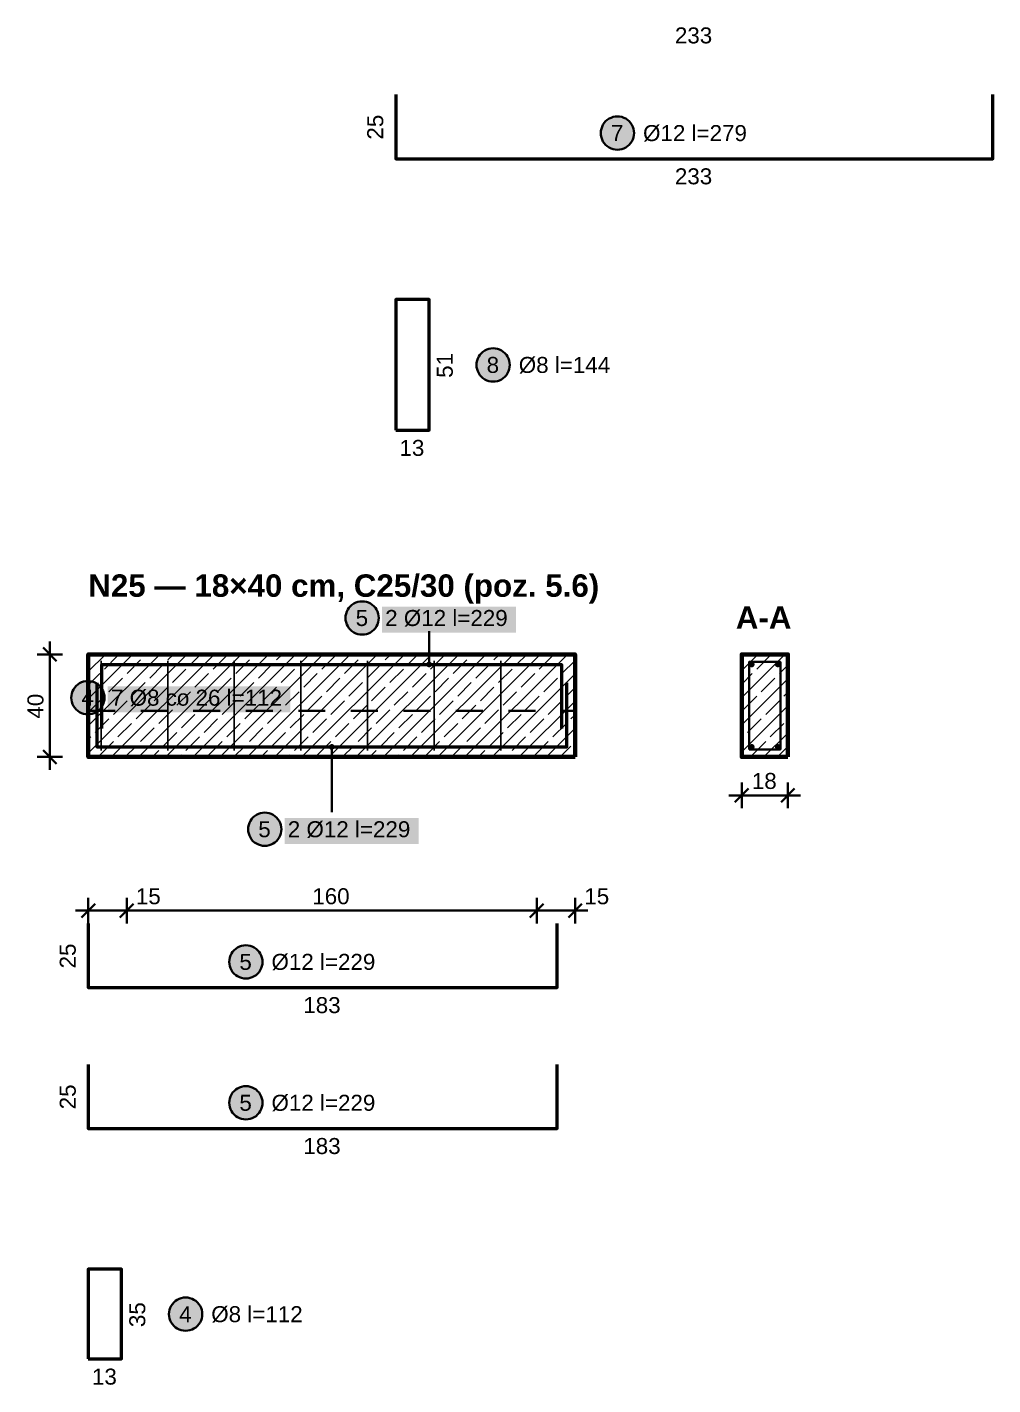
# Model space of a CAD drawing. Header units: metres. Extents: x 0.1 to 9.5, y -11.1 to -0.1.
# Drawn here: x 4.09 to 7.86, y -11.08 to -5.78 of the extents above; entities that cross this region are included whole.
import ezdxf

# ---------------------------------------------------------------- set-up
doc = ezdxf.new("R2010")
doc.units = ezdxf.units.M
doc.linetypes.add('KRESKOWA', pattern=[5.25, 4.2, -1.05])
for name, color, linetype, lineweight in [('A-KRESKOWANIE', 8, 'Continuous', 18), ('A-MASKA', 7, 'Continuous', 18), ('A-OPISY', 2, 'Continuous', 25), ('K-KONSTR', 7, 'Continuous', 50), ('K-WYMIARY', 1, 'Continuous', 25), ('K-ZBROJENIE', 1, 'Continuous', 100), ('K-ZBROJENIE-OPIS', 2, 'Continuous', 25)]:
    doc.layers.add(name, color=color, linetype=linetype, lineweight=lineweight)
doc.styles.add('PL_ARIAL', font='arial.ttf')
doc.styles.add('PL_ARIAL_B', font='arialbd.ttf')

msp = doc.modelspace()

# ---------------------------------------------------------------- hatches: boundary and pattern name
at = {"layer": 'A-MASKA', "true_color": 0xffffff}
for points in [[(5.4762, -8.1402), (5.9988, -8.1402), (5.9988, -8.039), (5.4762, -8.039)], [(4.4062, -8.4512), (5.1188, -8.4512), (5.1188, -8.35), (4.4062, -8.35)], [(5.0962, -8.9648), (5.6188, -8.9648), (5.6188, -8.8635), (5.0962, -8.8635)]]:
    msp.add_hatch(color=7, dxfattribs=at).paths.add_polyline_path(points)
at = {"layer": 'K-ZBROJENIE', "true_color": 0x000000}
for points in [[(6.9303, -8.264), (6.9302, -8.2651), (6.93, -8.2662), (6.9298, -8.2673), (6.9294, -8.2683), (6.9289, -8.2693), (6.9284, -8.2703), (6.9277, -8.2711), (6.927, -8.272), (6.9261, -8.2727), (6.9253, -8.2734), (6.9243, -8.2739), (6.9233, -8.2744), (6.9223, -8.2748), (6.9212, -8.275), (6.9201, -8.2752), (6.919, -8.2752), (6.9179, -8.2752), (6.9168, -8.275), (6.9157, -8.2748), (6.9147, -8.2744), (6.9137, -8.2739), (6.9127, -8.2734), (6.9119, -8.2727), (6.911, -8.272), (6.9103, -8.2711), (6.9096, -8.2703), (6.9091, -8.2693), (6.9086, -8.2683), (6.9082, -8.2673), (6.908, -8.2662), (6.9078, -8.2651), (6.9078, -8.264), (6.9078, -8.2629), (6.908, -8.2618), (6.9082, -8.2607), (6.9086, -8.2597), (6.9091, -8.2587), (6.9096, -8.2577), (6.9103, -8.2569), (6.911, -8.256), (6.9119, -8.2553), (6.9127, -8.2546), (6.9137, -8.2541), (6.9147, -8.2536), (6.9157, -8.2532), (6.9168, -8.253), (6.9179, -8.2528), (6.919, -8.2527), (6.9201, -8.2528), (6.9212, -8.253), (6.9223, -8.2532), (6.9233, -8.2536), (6.9243, -8.2541), (6.9253, -8.2546), (6.9261, -8.2553), (6.927, -8.256), (6.9277, -8.2569), (6.9284, -8.2577), (6.9289, -8.2587), (6.9294, -8.2597), (6.9298, -8.2607), (6.93, -8.2618), (6.9302, -8.2629)], [(7.0323, -8.264), (7.0322, -8.2651), (7.032, -8.2662), (7.0318, -8.2673), (7.0314, -8.2683), (7.0309, -8.2693), (7.0304, -8.2703), (7.0297, -8.2711), (7.029, -8.272), (7.0281, -8.2727), (7.0273, -8.2734), (7.0263, -8.2739), (7.0253, -8.2744), (7.0243, -8.2748), (7.0232, -8.275), (7.0221, -8.2752), (7.021, -8.2752), (7.0199, -8.2752), (7.0188, -8.275), (7.0177, -8.2748), (7.0167, -8.2744), (7.0157, -8.2739), (7.0147, -8.2734), (7.0139, -8.2727), (7.013, -8.272), (7.0123, -8.2711), (7.0116, -8.2703), (7.0111, -8.2693), (7.0106, -8.2683), (7.0102, -8.2673), (7.01, -8.2662), (7.0098, -8.2651), (7.0097, -8.264), (7.0098, -8.2629), (7.01, -8.2618), (7.0102, -8.2607), (7.0106, -8.2597), (7.0111, -8.2587), (7.0116, -8.2577), (7.0123, -8.2569), (7.013, -8.256), (7.0139, -8.2553), (7.0147, -8.2546), (7.0157, -8.2541), (7.0167, -8.2536), (7.0177, -8.2532), (7.0188, -8.253), (7.0199, -8.2528), (7.021, -8.2527), (7.0221, -8.2528), (7.0232, -8.253), (7.0243, -8.2532), (7.0253, -8.2536), (7.0263, -8.2541), (7.0273, -8.2546), (7.0281, -8.2553), (7.029, -8.256), (7.0297, -8.2569), (7.0304, -8.2577), (7.0309, -8.2587), (7.0314, -8.2597), (7.0318, -8.2607), (7.032, -8.2618), (7.0322, -8.2629)], [(6.9303, -8.586), (6.9302, -8.5871), (6.93, -8.5882), (6.9298, -8.5893), (6.9294, -8.5903), (6.9289, -8.5913), (6.9284, -8.5923), (6.9277, -8.5931), (6.927, -8.594), (6.9261, -8.5947), (6.9253, -8.5954), (6.9243, -8.5959), (6.9233, -8.5964), (6.9223, -8.5968), (6.9212, -8.597), (6.9201, -8.5972), (6.919, -8.5973), (6.9179, -8.5972), (6.9168, -8.597), (6.9157, -8.5968), (6.9147, -8.5964), (6.9137, -8.5959), (6.9127, -8.5954), (6.9119, -8.5947), (6.911, -8.594), (6.9103, -8.5931), (6.9096, -8.5923), (6.9091, -8.5913), (6.9086, -8.5903), (6.9082, -8.5893), (6.908, -8.5882), (6.9078, -8.5871), (6.9078, -8.586), (6.9078, -8.5849), (6.908, -8.5838), (6.9082, -8.5827), (6.9086, -8.5817), (6.9091, -8.5807), (6.9096, -8.5797), (6.9103, -8.5789), (6.911, -8.578), (6.9119, -8.5773), (6.9127, -8.5766), (6.9137, -8.5761), (6.9147, -8.5756), (6.9157, -8.5752), (6.9168, -8.575), (6.9179, -8.5748), (6.919, -8.5747), (6.9201, -8.5748), (6.9212, -8.575), (6.9223, -8.5752), (6.9233, -8.5756), (6.9243, -8.5761), (6.9253, -8.5766), (6.9261, -8.5773), (6.927, -8.578), (6.9277, -8.5789), (6.9284, -8.5797), (6.9289, -8.5807), (6.9294, -8.5817), (6.9298, -8.5827), (6.93, -8.5838), (6.9302, -8.5849)], [(7.0323, -8.586), (7.0322, -8.5871), (7.032, -8.5882), (7.0318, -8.5893), (7.0314, -8.5903), (7.0309, -8.5913), (7.0304, -8.5923), (7.0297, -8.5931), (7.029, -8.594), (7.0281, -8.5947), (7.0273, -8.5954), (7.0263, -8.5959), (7.0253, -8.5964), (7.0243, -8.5968), (7.0232, -8.597), (7.0221, -8.5972), (7.021, -8.5973), (7.0199, -8.5972), (7.0188, -8.597), (7.0177, -8.5968), (7.0167, -8.5964), (7.0157, -8.5959), (7.0147, -8.5954), (7.0139, -8.5947), (7.013, -8.594), (7.0123, -8.5931), (7.0116, -8.5923), (7.0111, -8.5913), (7.0106, -8.5903), (7.0102, -8.5893), (7.01, -8.5882), (7.0098, -8.5871), (7.0097, -8.586), (7.0098, -8.5849), (7.01, -8.5838), (7.0102, -8.5827), (7.0106, -8.5817), (7.0111, -8.5807), (7.0116, -8.5797), (7.0123, -8.5789), (7.013, -8.578), (7.0139, -8.5773), (7.0147, -8.5766), (7.0157, -8.5761), (7.0167, -8.5756), (7.0177, -8.5752), (7.0188, -8.575), (7.0199, -8.5748), (7.021, -8.5747), (7.0221, -8.5748), (7.0232, -8.575), (7.0243, -8.5752), (7.0253, -8.5756), (7.0263, -8.5761), (7.0273, -8.5766), (7.0281, -8.5773), (7.029, -8.578), (7.0297, -8.5789), (7.0304, -8.5797), (7.0309, -8.5807), (7.0314, -8.5817), (7.0318, -8.5827), (7.032, -8.5838), (7.0322, -8.5849)]]:
    msp.add_hatch(color=7, dxfattribs=at).paths.add_polyline_path(points)
at = {"layer": 'K-ZBROJENIE-OPIS', "true_color": 0xffffff}
for points in [[(6.46, -6.19), (6.4594, -6.1815), (6.4578, -6.1732), (6.4551, -6.1651), (6.4513, -6.1575), (6.4466, -6.1504), (6.441, -6.144), (6.4346, -6.1384), (6.4275, -6.1337), (6.4199, -6.1299), (6.4118, -6.1272), (6.4035, -6.1256), (6.395, -6.125), (6.3865, -6.1256), (6.3782, -6.1272), (6.3701, -6.1299), (6.3625, -6.1337), (6.3554, -6.1384), (6.349, -6.144), (6.3434, -6.1504), (6.3387, -6.1575), (6.3349, -6.1651), (6.3322, -6.1732), (6.3306, -6.1815), (6.33, -6.19), (6.3306, -6.1985), (6.3322, -6.2068), (6.3349, -6.2149), (6.3387, -6.2225), (6.3434, -6.2296), (6.349, -6.236), (6.3554, -6.2416), (6.3625, -6.2463), (6.3701, -6.2501), (6.3782, -6.2528), (6.3865, -6.2544), (6.395, -6.255), (6.4035, -6.2544), (6.4118, -6.2528), (6.4199, -6.2501), (6.4275, -6.2463), (6.4346, -6.2416), (6.441, -6.236), (6.4466, -6.2296), (6.4513, -6.2225), (6.4551, -6.2149), (6.4578, -6.2068), (6.4594, -6.1985)], [(5.975, -7.095), (5.9744, -7.0865), (5.9728, -7.0782), (5.9701, -7.0701), (5.9663, -7.0625), (5.9616, -7.0554), (5.956, -7.049), (5.9496, -7.0434), (5.9425, -7.0387), (5.9349, -7.0349), (5.9268, -7.0322), (5.9185, -7.0306), (5.91, -7.03), (5.9015, -7.0306), (5.8932, -7.0322), (5.8851, -7.0349), (5.8775, -7.0387), (5.8704, -7.0434), (5.864, -7.049), (5.8584, -7.0554), (5.8537, -7.0625), (5.8499, -7.0701), (5.8472, -7.0782), (5.8456, -7.0865), (5.845, -7.095), (5.8456, -7.1035), (5.8472, -7.1118), (5.8499, -7.1199), (5.8537, -7.1275), (5.8584, -7.1346), (5.864, -7.141), (5.8704, -7.1466), (5.8775, -7.1513), (5.8851, -7.1551), (5.8932, -7.1578), (5.9015, -7.1594), (5.91, -7.16), (5.9185, -7.1594), (5.9268, -7.1578), (5.9349, -7.1551), (5.9425, -7.1513), (5.9496, -7.1466), (5.956, -7.141), (5.9616, -7.1346), (5.9663, -7.1275), (5.9701, -7.1199), (5.9728, -7.1118), (5.9744, -7.1035)], [(5.4637, -8.0827), (5.4632, -8.0743), (5.4615, -8.0659), (5.4588, -8.0579), (5.455, -8.0502), (5.4503, -8.0432), (5.4447, -8.0368), (5.4383, -8.0312), (5.4312, -8.0265), (5.4236, -8.0227), (5.4156, -8.02), (5.4072, -8.0183), (5.3987, -8.0177), (5.3903, -8.0183), (5.3819, -8.02), (5.3739, -8.0227), (5.3662, -8.0265), (5.3592, -8.0312), (5.3528, -8.0368), (5.3472, -8.0432), (5.3425, -8.0502), (5.3387, -8.0579), (5.336, -8.0659), (5.3343, -8.0743), (5.3337, -8.0827), (5.3343, -8.0912), (5.336, -8.0996), (5.3387, -8.1076), (5.3425, -8.1152), (5.3472, -8.1223), (5.3528, -8.1287), (5.3592, -8.1343), (5.3662, -8.139), (5.3739, -8.1428), (5.3819, -8.1455), (5.3903, -8.1472), (5.3987, -8.1477), (5.4072, -8.1472), (5.4156, -8.1455), (5.4236, -8.1428), (5.4312, -8.139), (5.4383, -8.1343), (5.4447, -8.1287), (5.4503, -8.1223), (5.455, -8.1152), (5.4588, -8.1076), (5.4615, -8.0996), (5.4632, -8.0912)], [(4.3937, -8.3938), (4.3931, -8.3853), (4.3914, -8.3769), (4.3887, -8.3689), (4.3849, -8.3613), (4.3802, -8.3542), (4.3746, -8.3478), (4.3682, -8.3422), (4.3612, -8.3375), (4.3535, -8.3337), (4.3455, -8.331), (4.3371, -8.3293), (4.3287, -8.3288), (4.3202, -8.3293), (4.3118, -8.331), (4.3038, -8.3337), (4.2962, -8.3375), (4.2891, -8.3422), (4.2827, -8.3478), (4.2771, -8.3542), (4.2724, -8.3613), (4.2686, -8.3689), (4.2659, -8.3769), (4.2642, -8.3853), (4.2637, -8.3938), (4.2642, -8.4022), (4.2659, -8.4106), (4.2686, -8.4186), (4.2724, -8.4263), (4.2771, -8.4333), (4.2827, -8.4397), (4.2891, -8.4453), (4.2962, -8.45), (4.3038, -8.4538), (4.3118, -8.4565), (4.3202, -8.4582), (4.3287, -8.4588), (4.3371, -8.4582), (4.3455, -8.4565), (4.3535, -8.4538), (4.3612, -8.45), (4.3682, -8.4453), (4.3746, -8.4397), (4.3802, -8.4333), (4.3849, -8.4263), (4.3887, -8.4186), (4.3914, -8.4106), (4.3931, -8.4022)], [(5.0837, -8.9073), (5.0832, -8.8988), (5.0815, -8.8904), (5.0788, -8.8824), (5.075, -8.8748), (5.0703, -8.8677), (5.0647, -8.8613), (5.0583, -8.8557), (5.0512, -8.851), (5.0436, -8.8472), (5.0356, -8.8445), (5.0272, -8.8428), (5.0187, -8.8423), (5.0103, -8.8428), (5.0019, -8.8445), (4.9939, -8.8472), (4.9862, -8.851), (4.9792, -8.8557), (4.9728, -8.8613), (4.9672, -8.8677), (4.9625, -8.8748), (4.9587, -8.8824), (4.956, -8.8904), (4.9543, -8.8988), (4.9537, -8.9073), (4.9543, -8.9157), (4.956, -8.9241), (4.9587, -8.9321), (4.9625, -8.9398), (4.9672, -8.9468), (4.9728, -8.9532), (4.9792, -8.9588), (4.9862, -8.9635), (4.9939, -8.9673), (5.0019, -8.97), (5.0103, -8.9717), (5.0187, -8.9723), (5.0272, -8.9717), (5.0356, -8.97), (5.0436, -8.9673), (5.0512, -8.9635), (5.0583, -8.9588), (5.0647, -8.9532), (5.0703, -8.9468), (5.075, -8.9398), (5.0788, -8.9321), (5.0815, -8.9241), (5.0832, -8.9157)], [(5.01, -9.425), (5.0094, -9.4165), (5.0078, -9.4082), (5.0051, -9.4001), (5.0013, -9.3925), (4.9966, -9.3854), (4.991, -9.379), (4.9846, -9.3734), (4.9775, -9.3687), (4.9699, -9.3649), (4.9618, -9.3622), (4.9535, -9.3606), (4.945, -9.36), (4.9365, -9.3606), (4.9282, -9.3622), (4.9201, -9.3649), (4.9125, -9.3687), (4.9054, -9.3734), (4.899, -9.379), (4.8934, -9.3854), (4.8887, -9.3925), (4.8849, -9.4001), (4.8822, -9.4082), (4.8806, -9.4165), (4.88, -9.425), (4.8806, -9.4335), (4.8822, -9.4418), (4.8849, -9.4499), (4.8887, -9.4575), (4.8934, -9.4646), (4.899, -9.471), (4.9054, -9.4766), (4.9125, -9.4813), (4.9201, -9.4851), (4.9282, -9.4878), (4.9365, -9.4894), (4.945, -9.49), (4.9535, -9.4894), (4.9618, -9.4878), (4.9699, -9.4851), (4.9775, -9.4813), (4.9846, -9.4766), (4.991, -9.471), (4.9966, -9.4646), (5.0013, -9.4575), (5.0051, -9.4499), (5.0078, -9.4418), (5.0094, -9.4335)], [(5.01, -9.975), (5.0094, -9.9665), (5.0078, -9.9582), (5.0051, -9.9501), (5.0013, -9.9425), (4.9966, -9.9354), (4.991, -9.929), (4.9846, -9.9234), (4.9775, -9.9187), (4.9699, -9.9149), (4.9618, -9.9122), (4.9535, -9.9106), (4.945, -9.91), (4.9365, -9.9106), (4.9282, -9.9122), (4.9201, -9.9149), (4.9125, -9.9187), (4.9054, -9.9234), (4.899, -9.929), (4.8934, -9.9354), (4.8887, -9.9425), (4.8849, -9.9501), (4.8822, -9.9582), (4.8806, -9.9665), (4.88, -9.975), (4.8806, -9.9835), (4.8822, -9.9918), (4.8849, -9.9999), (4.8887, -10.0075), (4.8934, -10.0146), (4.899, -10.021), (4.9054, -10.0266), (4.9125, -10.0313), (4.9201, -10.0351), (4.9282, -10.0378), (4.9365, -10.0394), (4.945, -10.04), (4.9535, -10.0394), (4.9618, -10.0378), (4.9699, -10.0351), (4.9775, -10.0313), (4.9846, -10.0266), (4.991, -10.021), (4.9966, -10.0146), (5.0013, -10.0075), (5.0051, -9.9999), (5.0078, -9.9918), (5.0094, -9.9835)], [(4.775, -10.8), (4.7744, -10.7915), (4.7728, -10.7832), (4.7701, -10.7751), (4.7663, -10.7675), (4.7616, -10.7604), (4.756, -10.754), (4.7496, -10.7484), (4.7425, -10.7437), (4.7349, -10.7399), (4.7268, -10.7372), (4.7185, -10.7356), (4.71, -10.735), (4.7015, -10.7356), (4.6932, -10.7372), (4.6851, -10.7399), (4.6775, -10.7437), (4.6704, -10.7484), (4.664, -10.754), (4.6584, -10.7604), (4.6537, -10.7675), (4.6499, -10.7751), (4.6472, -10.7832), (4.6456, -10.7915), (4.645, -10.8), (4.6456, -10.8085), (4.6472, -10.8168), (4.6499, -10.8249), (4.6537, -10.8325), (4.6584, -10.8396), (4.664, -10.846), (4.6704, -10.8516), (4.6775, -10.8563), (4.6851, -10.8601), (4.6932, -10.8628), (4.7015, -10.8644), (4.71, -10.865), (4.7185, -10.8644), (4.7268, -10.8628), (4.7349, -10.8601), (4.7425, -10.8563), (4.7496, -10.8516), (4.756, -10.846), (4.7616, -10.8396), (4.7663, -10.8325), (4.7701, -10.8249), (4.7728, -10.8168), (4.7744, -10.8085)]]:
    msp.add_hatch(color=7, dxfattribs=at).paths.add_polyline_path(points)
at = {"layer": 'K-ZBROJENIE-OPIS', "true_color": 0x000000}
for points in [[(5.6713, -8.264), (5.6709, -8.2611), (5.6697, -8.2584), (5.668, -8.256), (5.6656, -8.2543), (5.6629, -8.2531), (5.66, -8.2527), (5.6571, -8.2531), (5.6544, -8.2543), (5.652, -8.256), (5.6503, -8.2584), (5.6491, -8.2611), (5.6488, -8.264), (5.6491, -8.2669), (5.6503, -8.2696), (5.652, -8.272), (5.6544, -8.2737), (5.6571, -8.2749), (5.66, -8.2752), (5.6629, -8.2749), (5.6656, -8.2737), (5.668, -8.272), (5.6697, -8.2696), (5.6709, -8.2669)], [(5.2913, -8.586), (5.2909, -8.5831), (5.2897, -8.5804), (5.288, -8.578), (5.2856, -8.5763), (5.2829, -8.5751), (5.28, -8.5747), (5.2771, -8.5751), (5.2744, -8.5763), (5.272, -8.578), (5.2703, -8.5804), (5.2691, -8.5831), (5.2688, -8.586), (5.2691, -8.5889), (5.2703, -8.5916), (5.272, -8.594), (5.2744, -8.5957), (5.2771, -8.5969), (5.28, -8.5973), (5.2829, -8.5969), (5.2856, -8.5957), (5.288, -8.594), (5.2897, -8.5916), (5.2909, -8.5889)]]:
    msp.add_hatch(color=7, dxfattribs=at).paths.add_polyline_path(points)

# ---------------------------------------------------------------- linework, layer by layer
at = {"layer": 'A-KRESKOWANIE', "lineweight": 25, "ltscale": 0.025}
for points in [[(4.33, -8.6101), (4.7151, -8.225)], [(4.33, -8.504), (4.609, -8.225)], [(4.33, -8.3979), (4.5029, -8.225)], [(4.33, -8.2919), (4.3969, -8.225)], [(4.33, -8.2388), (4.3438, -8.225)], [(4.3929, -8.282), (4.4459, -8.229)], [(4.4211, -8.625), (4.8211, -8.225)], [(4.4813, -8.2997), (4.5343, -8.2466)], [(4.5272, -8.625), (4.9272, -8.225)], [(4.552, -8.229), (4.556, -8.225)], [(4.5697, -8.3173), (4.6227, -8.2643)], [(4.6333, -8.625), (5.0333, -8.225)], [(4.6404, -8.2466), (4.662, -8.225)], [(4.7288, -8.2643), (4.7681, -8.225)], [(4.7393, -8.625), (5.1393, -8.225)], [(4.8172, -8.282), (4.8702, -8.229)], [(4.8454, -8.625), (5.2454, -8.225)], [(4.9056, -8.2997), (4.9586, -8.2466)], [(4.9515, -8.625), (5.3515, -8.225)], [(4.9763, -8.229), (4.9802, -8.225)], [(4.9939, -8.3173), (5.047, -8.2643)], [(5.0575, -8.625), (5.4575, -8.225)], [(5.0647, -8.2466), (5.0863, -8.225)], [(5.153, -8.2643), (5.1924, -8.225)], [(5.1636, -8.625), (5.5636, -8.225)], [(5.2414, -8.282), (5.2945, -8.229)], [(5.2696, -8.625), (5.6696, -8.225)], [(5.3298, -8.2997), (5.3829, -8.2466)], [(5.3757, -8.625), (5.7757, -8.225)], [(5.4005, -8.229), (5.4045, -8.225)], [(5.4182, -8.3173), (5.4712, -8.2643)], [(5.4818, -8.625), (5.8818, -8.225)], [(5.4889, -8.2466), (5.5105, -8.225)], [(5.5773, -8.2643), (5.6166, -8.225)], [(5.5878, -8.625), (5.9878, -8.225)], [(5.6657, -8.282), (5.7187, -8.229)], [(5.6939, -8.625), (6.0939, -8.225)], [(5.7541, -8.2997), (5.8071, -8.2466)], [(5.8, -8.625), (6.2, -8.225)], [(5.8248, -8.229), (5.8287, -8.225)], [(5.8425, -8.3173), (5.8955, -8.2643)], [(5.9132, -8.2466), (5.9348, -8.225)], [(6.0016, -8.2643), (6.0409, -8.225)], [(6.09, -8.282), (6.143, -8.229)], [(6.1783, -8.2997), (6.23, -8.248)], [(6.88, -8.3935), (7.0485, -8.225)], [(6.88, -8.2874), (6.9424, -8.225)], [(6.88, -8.2344), (6.8894, -8.225)], [(6.9385, -8.282), (6.9915, -8.229)], [(7.0269, -8.2997), (7.06, -8.2665)], [(4.33, -8.3449), (4.3752, -8.2997)], [(4.4106, -8.3704), (4.4636, -8.3173)], [(4.6581, -8.335), (4.7111, -8.282)], [(4.7465, -8.3527), (4.7995, -8.2997)], [(4.8348, -8.3704), (4.8879, -8.3173)], [(5.0823, -8.335), (5.1354, -8.282)], [(5.1707, -8.3527), (5.2238, -8.2997)], [(5.2591, -8.3704), (5.3121, -8.3173)], [(5.5066, -8.335), (5.5596, -8.282)], [(5.595, -8.3527), (5.648, -8.2997)], [(5.6834, -8.3704), (5.7364, -8.3173)], [(5.906, -8.625), (6.23, -8.301)], [(5.9309, -8.335), (5.9839, -8.282)], [(6.0192, -8.3527), (6.0723, -8.2997)], [(6.1076, -8.3704), (6.1607, -8.3173)], [(6.88, -8.3405), (6.9208, -8.2997)], [(6.88, -8.4996), (7.06, -8.3196)], [(6.9562, -8.3704), (7.0092, -8.3173)], [(4.499, -8.3881), (4.552, -8.335)], [(4.5874, -8.4057), (4.6404, -8.3527)], [(4.6757, -8.4234), (4.7288, -8.3704)], [(4.9232, -8.3881), (4.9763, -8.335)], [(5.0116, -8.4057), (5.0647, -8.3527)], [(5.1, -8.4234), (5.153, -8.3704)], [(5.3475, -8.3881), (5.4005, -8.335)], [(5.4359, -8.4057), (5.4889, -8.3527)], [(5.5243, -8.4234), (5.5773, -8.3704)], [(5.7718, -8.3881), (5.8248, -8.335)], [(5.8601, -8.4057), (5.9132, -8.3527)], [(5.9485, -8.4234), (6.0016, -8.3704)], [(6.196, -8.3881), (6.23, -8.3541)], [(7.0446, -8.3881), (7.06, -8.3726)], [(4.3399, -8.4411), (4.3929, -8.3881)], [(4.4283, -8.4588), (4.4813, -8.4057)], [(4.5166, -8.4764), (4.5697, -8.4234)], [(4.7641, -8.4411), (4.8172, -8.3881)], [(4.8525, -8.4588), (4.9056, -8.4057)], [(4.9409, -8.4764), (4.9939, -8.4234)], [(5.1884, -8.4411), (5.2414, -8.3881)], [(5.2768, -8.4588), (5.3298, -8.4057)], [(5.3652, -8.4764), (5.4182, -8.4234)], [(5.6127, -8.4411), (5.6657, -8.3881)], [(5.701, -8.4588), (5.7541, -8.4057)], [(5.7894, -8.4764), (5.8425, -8.4234)], [(6.0121, -8.625), (6.23, -8.4071)], [(6.0369, -8.4411), (6.09, -8.3881)], [(6.1253, -8.4588), (6.1783, -8.4057)], [(6.88, -8.6056), (7.06, -8.4256)], [(6.8855, -8.4411), (6.9385, -8.3881)], [(6.9738, -8.4588), (7.0269, -8.4057)], [(4.3575, -8.5295), (4.4106, -8.4764)], [(4.605, -8.4941), (4.6581, -8.4411)], [(4.6934, -8.5118), (4.7465, -8.4588)], [(4.7818, -8.5295), (4.8348, -8.4764)], [(5.0293, -8.4941), (5.0823, -8.4411)], [(5.1177, -8.5118), (5.1707, -8.4588)], [(5.2061, -8.5295), (5.2591, -8.4764)], [(5.4536, -8.4941), (5.5066, -8.4411)], [(5.5419, -8.5118), (5.595, -8.4588)], [(5.6303, -8.5295), (5.6834, -8.4764)], [(5.8778, -8.4941), (5.9309, -8.4411)], [(5.9662, -8.5118), (6.0192, -8.4588)], [(6.0546, -8.5295), (6.1076, -8.4764)], [(6.2137, -8.4764), (6.23, -8.4601)], [(6.9031, -8.5295), (6.9562, -8.4764)], [(4.4459, -8.5472), (4.499, -8.4941)], [(4.5343, -8.5648), (4.5874, -8.5118)], [(4.6227, -8.5825), (4.6757, -8.5295)], [(4.8702, -8.5472), (4.9232, -8.4941)], [(4.9586, -8.5648), (5.0116, -8.5118)], [(5.047, -8.5825), (5.1, -8.5295)], [(5.2945, -8.5472), (5.3475, -8.4941)], [(5.3829, -8.5648), (5.4359, -8.5118)], [(5.4712, -8.5825), (5.5243, -8.5295)], [(5.7187, -8.5472), (5.7718, -8.4941)], [(5.8071, -8.5648), (5.8601, -8.5118)], [(5.8955, -8.5825), (5.9485, -8.5295)], [(6.1182, -8.625), (6.23, -8.5132)], [(6.143, -8.5472), (6.196, -8.4941)], [(6.9667, -8.625), (7.06, -8.5317)], [(6.9915, -8.5472), (7.0446, -8.4941)], [(4.33, -8.557), (4.3399, -8.5472)], [(4.3752, -8.6179), (4.4283, -8.5648)], [(4.4742, -8.625), (4.5166, -8.5825)], [(4.7111, -8.6002), (4.7641, -8.5472)], [(4.7995, -8.6179), (4.8525, -8.5648)], [(4.8984, -8.625), (4.9409, -8.5825)], [(5.1354, -8.6002), (5.1884, -8.5472)], [(5.2238, -8.6179), (5.2768, -8.5648)], [(5.3227, -8.625), (5.3652, -8.5825)], [(5.5596, -8.6002), (5.6127, -8.5472)], [(5.648, -8.6179), (5.701, -8.5648)], [(5.7469, -8.625), (5.7894, -8.5825)], [(5.9839, -8.6002), (6.0369, -8.5472)], [(6.0723, -8.6179), (6.1253, -8.5648)], [(6.1712, -8.625), (6.2137, -8.5825)], [(6.88, -8.5526), (6.8855, -8.5472)], [(6.9208, -8.6179), (6.9738, -8.5648)], [(7.0197, -8.625), (7.06, -8.5847)], [(4.5802, -8.625), (4.605, -8.6002)], [(4.6863, -8.625), (4.6934, -8.6179)], [(5.0045, -8.625), (5.0293, -8.6002)], [(5.1105, -8.625), (5.1177, -8.6179)], [(5.4287, -8.625), (5.4536, -8.6002)], [(5.5348, -8.625), (5.5419, -8.6179)], [(5.853, -8.625), (5.8778, -8.6002)], [(5.9591, -8.625), (5.9662, -8.6179)], [(6.2242, -8.625), (6.23, -8.6192)]]:
    msp.add_lwpolyline(points, dxfattribs=at)
at = {"layer": 'K-KONSTR', "lineweight": 70, "ltscale": 0.025}
for points in [[(6.23, -8.625), (6.23, -8.225), (4.33, -8.225), (4.33, -8.625)], [(7.06, -8.625), (7.06, -8.225), (6.88, -8.225), (6.88, -8.625)]]:
    msp.add_lwpolyline(points, close=True, dxfattribs=at)
at = {"layer": 'K-KONSTR', "linetype": 'KRESKOWA', "lineweight": 35, "ltscale": 0.025, "flags": 128}
msp.add_lwpolyline([(4.33, -8.445), (6.23, -8.445)], dxfattribs=at)
at = {"layer": 'K-WYMIARY', "lineweight": 35, "ltscale": 0.025}
for points in [[(4.2065, -8.2515), (4.1535, -8.1985)], [(4.18, -8.675), (4.18, -8.175)], [(4.13, -8.225), (4.23, -8.225)], [(4.13, -8.625), (4.23, -8.625)], [(4.2065, -8.6515), (4.1535, -8.5985)], [(6.88, -8.825), (6.88, -8.725)], [(7.06, -8.825), (7.06, -8.725)], [(6.83, -8.775), (7.11, -8.775)], [(6.8535, -8.8015), (6.9065, -8.7485)], [(7.0335, -8.8015), (7.0865, -8.7485)], [(4.3035, -9.2515), (4.3565, -9.1985)], [(4.33, -9.275), (4.33, -9.175)], [(4.4535, -9.2515), (4.5065, -9.1985)], [(4.48, -9.275), (4.48, -9.175)], [(6.0535, -9.2515), (6.1065, -9.1985)], [(6.08, -9.275), (6.08, -9.175)], [(6.2035, -9.2515), (6.2565, -9.1985)], [(6.23, -9.275), (6.23, -9.175)], [(4.28, -9.225), (6.28, -9.225)]]:
    msp.add_lwpolyline(points, dxfattribs=at)
at = {"layer": 'K-ZBROJENIE', "lineweight": 50, "ltscale": 0.025}
for points in [[(5.53, -6.04), (5.53, -6.29), (7.86, -6.29), (7.86, -6.04)], [(4.383, -8.514), (4.383, -8.264), (6.177, -8.264), (6.177, -8.514)], [(4.363, -8.336), (4.363, -8.586), (6.197, -8.586), (6.197, -8.336)], [(4.33, -9.275), (4.33, -9.525), (6.16, -9.525), (6.16, -9.275)], [(4.33, -9.825), (4.33, -10.075), (6.16, -10.075), (6.16, -9.825)]]:
    msp.add_lwpolyline(points, dxfattribs=at)
for points in [[(5.53, -7.35), (5.66, -7.35), (5.66, -6.84), (5.53, -6.84)], [(4.33, -10.975), (4.46, -10.975), (4.46, -10.625), (4.33, -10.625)]]:
    msp.add_lwpolyline(points, close=True, dxfattribs=at)
at = {"layer": 'K-ZBROJENIE', "lineweight": 25, "ltscale": 0.025}
for points in [[(4.38, -8.6), (4.38, -8.25)], [(4.64, -8.6), (4.64, -8.25)], [(4.9, -8.6), (4.9, -8.25)], [(5.16, -8.6), (5.16, -8.25)], [(5.42, -8.6), (5.42, -8.25)], [(5.68, -8.6), (5.68, -8.25)], [(5.94, -8.6), (5.94, -8.25)]]:
    msp.add_lwpolyline(points, dxfattribs=at)
at = {"layer": 'K-ZBROJENIE', "lineweight": 35, "ltscale": 0.025}
msp.add_lwpolyline([(6.909, -8.596), (7.031, -8.596), (7.031, -8.254), (6.909, -8.254)], close=True, dxfattribs=at)
at = {"layer": 'K-ZBROJENIE-OPIS', "lineweight": 35, "ltscale": 0.025}
for points in [[(6.46, -6.19), (6.4594, -6.1815), (6.4578, -6.1732), (6.4551, -6.1651), (6.4513, -6.1575), (6.4466, -6.1504), (6.441, -6.144), (6.4346, -6.1384), (6.4275, -6.1337), (6.4199, -6.1299), (6.4118, -6.1272), (6.4035, -6.1256), (6.395, -6.125), (6.3865, -6.1256), (6.3782, -6.1272), (6.3701, -6.1299), (6.3625, -6.1337), (6.3554, -6.1384), (6.349, -6.144), (6.3434, -6.1504), (6.3387, -6.1575), (6.3349, -6.1651), (6.3322, -6.1732), (6.3306, -6.1815), (6.33, -6.19), (6.3306, -6.1985), (6.3322, -6.2068), (6.3349, -6.2149), (6.3387, -6.2225), (6.3434, -6.2296), (6.349, -6.236), (6.3554, -6.2416), (6.3625, -6.2463), (6.3701, -6.2501), (6.3782, -6.2528), (6.3865, -6.2544), (6.395, -6.255), (6.4035, -6.2544), (6.4118, -6.2528), (6.4199, -6.2501), (6.4275, -6.2463), (6.4346, -6.2416), (6.441, -6.236), (6.4466, -6.2296), (6.4513, -6.2225), (6.4551, -6.2149), (6.4578, -6.2068), (6.4594, -6.1985)], [(5.975, -7.095), (5.9744, -7.0865), (5.9728, -7.0782), (5.9701, -7.0701), (5.9663, -7.0625), (5.9616, -7.0554), (5.956, -7.049), (5.9496, -7.0434), (5.9425, -7.0387), (5.9349, -7.0349), (5.9268, -7.0322), (5.9185, -7.0306), (5.91, -7.03), (5.9015, -7.0306), (5.8932, -7.0322), (5.8851, -7.0349), (5.8775, -7.0387), (5.8704, -7.0434), (5.864, -7.049), (5.8584, -7.0554), (5.8537, -7.0625), (5.8499, -7.0701), (5.8472, -7.0782), (5.8456, -7.0865), (5.845, -7.095), (5.8456, -7.1035), (5.8472, -7.1118), (5.8499, -7.1199), (5.8537, -7.1275), (5.8584, -7.1346), (5.864, -7.141), (5.8704, -7.1466), (5.8775, -7.1513), (5.8851, -7.1551), (5.8932, -7.1578), (5.9015, -7.1594), (5.91, -7.16), (5.9185, -7.1594), (5.9268, -7.1578), (5.9349, -7.1551), (5.9425, -7.1513), (5.9496, -7.1466), (5.956, -7.141), (5.9616, -7.1346), (5.9663, -7.1275), (5.9701, -7.1199), (5.9728, -7.1118), (5.9744, -7.1035)], [(5.4637, -8.0827), (5.4632, -8.0743), (5.4615, -8.0659), (5.4588, -8.0579), (5.455, -8.0502), (5.4503, -8.0432), (5.4447, -8.0368), (5.4383, -8.0312), (5.4312, -8.0265), (5.4236, -8.0227), (5.4156, -8.02), (5.4072, -8.0183), (5.3987, -8.0177), (5.3903, -8.0183), (5.3819, -8.02), (5.3739, -8.0227), (5.3662, -8.0265), (5.3592, -8.0312), (5.3528, -8.0368), (5.3472, -8.0432), (5.3425, -8.0502), (5.3387, -8.0579), (5.336, -8.0659), (5.3343, -8.0743), (5.3337, -8.0827), (5.3343, -8.0912), (5.336, -8.0996), (5.3387, -8.1076), (5.3425, -8.1152), (5.3472, -8.1223), (5.3528, -8.1287), (5.3592, -8.1343), (5.3662, -8.139), (5.3739, -8.1428), (5.3819, -8.1455), (5.3903, -8.1472), (5.3987, -8.1477), (5.4072, -8.1472), (5.4156, -8.1455), (5.4236, -8.1428), (5.4312, -8.139), (5.4383, -8.1343), (5.4447, -8.1287), (5.4503, -8.1223), (5.455, -8.1152), (5.4588, -8.1076), (5.4615, -8.0996), (5.4632, -8.0912)], [(4.3937, -8.3938), (4.3931, -8.3853), (4.3914, -8.3769), (4.3887, -8.3689), (4.3849, -8.3613), (4.3802, -8.3542), (4.3746, -8.3478), (4.3682, -8.3422), (4.3612, -8.3375), (4.3535, -8.3337), (4.3455, -8.331), (4.3371, -8.3293), (4.3287, -8.3288), (4.3202, -8.3293), (4.3118, -8.331), (4.3038, -8.3337), (4.2962, -8.3375), (4.2891, -8.3422), (4.2827, -8.3478), (4.2771, -8.3542), (4.2724, -8.3613), (4.2686, -8.3689), (4.2659, -8.3769), (4.2642, -8.3853), (4.2637, -8.3938), (4.2642, -8.4022), (4.2659, -8.4106), (4.2686, -8.4186), (4.2724, -8.4263), (4.2771, -8.4333), (4.2827, -8.4397), (4.2891, -8.4453), (4.2962, -8.45), (4.3038, -8.4538), (4.3118, -8.4565), (4.3202, -8.4582), (4.3287, -8.4588), (4.3371, -8.4582), (4.3455, -8.4565), (4.3535, -8.4538), (4.3612, -8.45), (4.3682, -8.4453), (4.3746, -8.4397), (4.3802, -8.4333), (4.3849, -8.4263), (4.3887, -8.4186), (4.3914, -8.4106), (4.3931, -8.4022)], [(5.0837, -8.9073), (5.0832, -8.8988), (5.0815, -8.8904), (5.0788, -8.8824), (5.075, -8.8748), (5.0703, -8.8677), (5.0647, -8.8613), (5.0583, -8.8557), (5.0512, -8.851), (5.0436, -8.8472), (5.0356, -8.8445), (5.0272, -8.8428), (5.0187, -8.8423), (5.0103, -8.8428), (5.0019, -8.8445), (4.9939, -8.8472), (4.9862, -8.851), (4.9792, -8.8557), (4.9728, -8.8613), (4.9672, -8.8677), (4.9625, -8.8748), (4.9587, -8.8824), (4.956, -8.8904), (4.9543, -8.8988), (4.9537, -8.9073), (4.9543, -8.9157), (4.956, -8.9241), (4.9587, -8.9321), (4.9625, -8.9398), (4.9672, -8.9468), (4.9728, -8.9532), (4.9792, -8.9588), (4.9862, -8.9635), (4.9939, -8.9673), (5.0019, -8.97), (5.0103, -8.9717), (5.0187, -8.9723), (5.0272, -8.9717), (5.0356, -8.97), (5.0436, -8.9673), (5.0512, -8.9635), (5.0583, -8.9588), (5.0647, -8.9532), (5.0703, -8.9468), (5.075, -8.9398), (5.0788, -8.9321), (5.0815, -8.9241), (5.0832, -8.9157)], [(5.01, -9.425), (5.0094, -9.4165), (5.0078, -9.4082), (5.0051, -9.4001), (5.0013, -9.3925), (4.9966, -9.3854), (4.991, -9.379), (4.9846, -9.3734), (4.9775, -9.3687), (4.9699, -9.3649), (4.9618, -9.3622), (4.9535, -9.3606), (4.945, -9.36), (4.9365, -9.3606), (4.9282, -9.3622), (4.9201, -9.3649), (4.9125, -9.3687), (4.9054, -9.3734), (4.899, -9.379), (4.8934, -9.3854), (4.8887, -9.3925), (4.8849, -9.4001), (4.8822, -9.4082), (4.8806, -9.4165), (4.88, -9.425), (4.8806, -9.4335), (4.8822, -9.4418), (4.8849, -9.4499), (4.8887, -9.4575), (4.8934, -9.4646), (4.899, -9.471), (4.9054, -9.4766), (4.9125, -9.4813), (4.9201, -9.4851), (4.9282, -9.4878), (4.9365, -9.4894), (4.945, -9.49), (4.9535, -9.4894), (4.9618, -9.4878), (4.9699, -9.4851), (4.9775, -9.4813), (4.9846, -9.4766), (4.991, -9.471), (4.9966, -9.4646), (5.0013, -9.4575), (5.0051, -9.4499), (5.0078, -9.4418), (5.0094, -9.4335)], [(5.01, -9.975), (5.0094, -9.9665), (5.0078, -9.9582), (5.0051, -9.9501), (5.0013, -9.9425), (4.9966, -9.9354), (4.991, -9.929), (4.9846, -9.9234), (4.9775, -9.9187), (4.9699, -9.9149), (4.9618, -9.9122), (4.9535, -9.9106), (4.945, -9.91), (4.9365, -9.9106), (4.9282, -9.9122), (4.9201, -9.9149), (4.9125, -9.9187), (4.9054, -9.9234), (4.899, -9.929), (4.8934, -9.9354), (4.8887, -9.9425), (4.8849, -9.9501), (4.8822, -9.9582), (4.8806, -9.9665), (4.88, -9.975), (4.8806, -9.9835), (4.8822, -9.9918), (4.8849, -9.9999), (4.8887, -10.0075), (4.8934, -10.0146), (4.899, -10.021), (4.9054, -10.0266), (4.9125, -10.0313), (4.9201, -10.0351), (4.9282, -10.0378), (4.9365, -10.0394), (4.945, -10.04), (4.9535, -10.0394), (4.9618, -10.0378), (4.9699, -10.0351), (4.9775, -10.0313), (4.9846, -10.0266), (4.991, -10.021), (4.9966, -10.0146), (5.0013, -10.0075), (5.0051, -9.9999), (5.0078, -9.9918), (5.0094, -9.9835)], [(4.775, -10.8), (4.7744, -10.7915), (4.7728, -10.7832), (4.7701, -10.7751), (4.7663, -10.7675), (4.7616, -10.7604), (4.756, -10.754), (4.7496, -10.7484), (4.7425, -10.7437), (4.7349, -10.7399), (4.7268, -10.7372), (4.7185, -10.7356), (4.71, -10.735), (4.7015, -10.7356), (4.6932, -10.7372), (4.6851, -10.7399), (4.6775, -10.7437), (4.6704, -10.7484), (4.664, -10.754), (4.6584, -10.7604), (4.6537, -10.7675), (4.6499, -10.7751), (4.6472, -10.7832), (4.6456, -10.7915), (4.645, -10.8), (4.6456, -10.8085), (4.6472, -10.8168), (4.6499, -10.8249), (4.6537, -10.8325), (4.6584, -10.8396), (4.664, -10.846), (4.6704, -10.8516), (4.6775, -10.8563), (4.6851, -10.8601), (4.6932, -10.8628), (4.7015, -10.8644), (4.71, -10.865), (4.7185, -10.8644), (4.7268, -10.8628), (4.7349, -10.8601), (4.7425, -10.8563), (4.7496, -10.8516), (4.756, -10.846), (4.7616, -10.8396), (4.7663, -10.8325), (4.7701, -10.8249), (4.7728, -10.8168), (4.7744, -10.8085)]]:
    msp.add_lwpolyline(points, close=True, dxfattribs=at)
for points in [[(5.66, -8.264), (5.66, -8.134)], [(5.28, -8.586), (5.28, -8.841)]]:
    msp.add_lwpolyline(points, dxfattribs=at)

# ---------------------------------------------------------------- texts
at = {"layer": 'A-OPISY', "style": 'PL_ARIAL_B'}
for s, p in [('N25 — 18×40 cm, C25/30 (poz. 5.6)', (4.33, -8)), ('A-A', (6.857, -8.125))]:
    msp.add_text(s, height=0.0875, dxfattribs=at).set_placement(p)
at = {"layer": 'K-WYMIARY', "style": 'PL_ARIAL'}
msp.add_text('40', height=0.0625, rotation=90, dxfattribs=at).set_placement((4.155, -8.4755))
for s, p in [('18', (6.9195, -8.75)), ('15', (4.5158, -9.2)), ('160', (5.2042, -9.2)), ('15', (6.2658, -9.2))]:
    msp.add_text(s, height=0.0625, dxfattribs=at).set_placement(p)
at = {"layer": 'K-ZBROJENIE-OPIS', "style": 'PL_ARIAL'}
for s, p in [('233', (6.6192, -5.84)), ('7', (6.3697, -6.2213)), ('Ø12 l=279', (6.495, -6.2213)), ('233', (6.6192, -6.39)), ('8', (5.8847, -7.1262)), ('Ø8 l=144', (6.01, -7.1262)), ('13', (5.5445, -7.45)), ('5', (5.3735, -8.114)), ('2 Ø12 l=229', (5.4887, -8.114)), ('4', (4.3034, -8.425)), ('7 Ø8 co 26 l=112', (4.4187, -8.425)), ('5', (4.9935, -8.9385)), ('2 Ø12 l=229', (5.1087, -8.9385)), ('5', (4.9197, -9.4562)), ('Ø12 l=229', (5.045, -9.4562)), ('183', (5.1692, -9.625)), ('5', (4.9197, -10.0062)), ('Ø12 l=229', (5.045, -10.0062)), ('183', (5.1692, -10.175)), ('4', (4.6847, -10.8313)), ('Ø8 l=112', (4.81, -10.8313)), ('13', (4.3445, -11.075))]:
    msp.add_text(s, height=0.0625, dxfattribs=at).set_placement(p)
for s, p in [('25', (5.4811, -6.2155)), ('51', (5.7525, -7.1455)), ('25', (4.2811, -9.4505)), ('25', (4.2811, -10.0005)), ('35', (4.5525, -10.8505))]:
    msp.add_text(s, height=0.0625, rotation=90, dxfattribs=at).set_placement(p)

doc.saveas('drawing.dxf')
